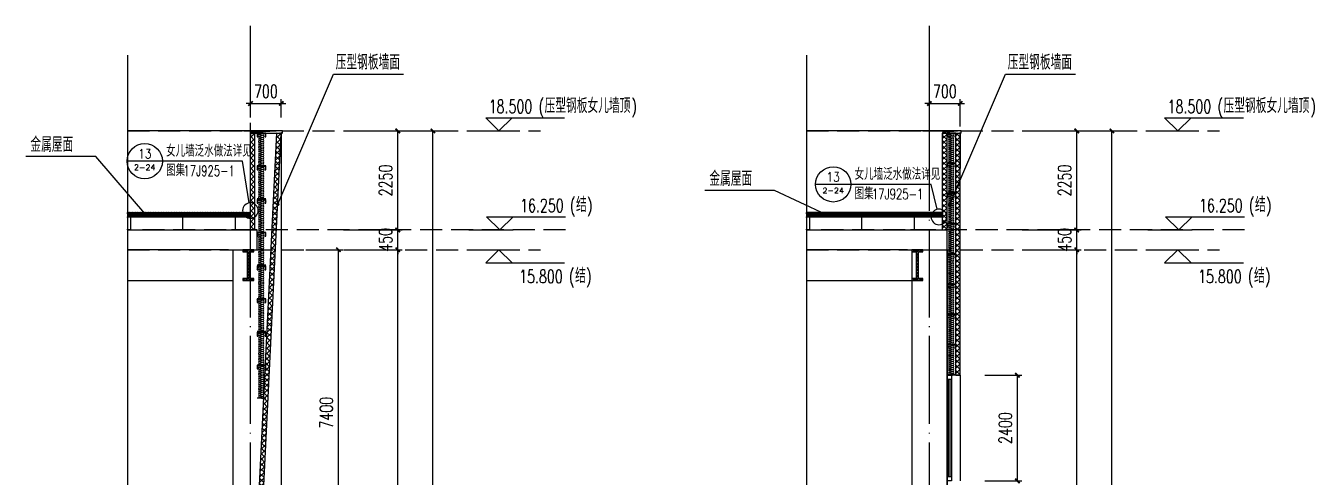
# Model space of a CAD drawing. Extents: x -1899985 to -450366, y 556196 to 2151267.
# Drawn here: x -479590 to -450366, y 578890 to 589146 of the extents above; entities that cross this region are included whole.
import ezdxf
from ezdxf.enums import TextEntityAlignment as Align

# ---------------------------------------------------------------- set-up
doc = ezdxf.new("R2010")
doc.units = 0
doc.header["$LTSCALE"] = 1000
doc.header["$MEASUREMENT"] = 0
doc.linetypes.add('__DASH', pattern=[0.35, 0.25, -0.1])
doc.linetypes.add('DOTE', pattern=[2.42, 2, -0.2, 0.02, -0.2])
doc.layers.get('Defpoints').update_dxf_attribs({"color": 210})
for name, color, linetype in [('A-AXIS-D', 1, 'Continuous'), ('A-AXIS-DOTE', 14, 'DOTE'), ('A-AXIS-DP', 126, 'Continuous'), ('A-AXIS-SYMB', 3, 'Continuous'), ('A-HATCH-2', 251, 'Continuous'), ('A-LIN-V', 9, 'Continuous'), ('A-WINDOW', 140, 'Continuous'), ('AS-COLN', 6, 'Continuous'), ('AS-WALL', 40, 'Continuous'), ('COLUMN', 9, 'Continuous'), ('DIM_ELEV', 3, 'Continuous'), ('DIM_SYMB', 3, 'Continuous'), ('PUB_HATCH', 8, 'Continuous'), ('PUB_TEXT', 7, 'Continuous'), ('建-墙-填充', 8, 'Continuous'), ('建-柱-钢', 9, 'Continuous')]:
    doc.layers.add(name, color=color, linetype=linetype)
doc.styles.add('_TCH_DIM', font='SIMPLEX', dxfattribs={"bigfont": 'GBCBIG'})
doc.styles.add('_TCH_DIM_T3', font='SIMPLEX', dxfattribs={"width": 0.705882, "bigfont": 'GBCBIG'})
doc.dimstyles.new('_TCH_ARCH&&100', dxfattribs={"dimtxt": 297.5, "dimasz": 100, "dimexe": 100, "dimexo": 100, "dimgap": 126.25, "dimtad": 1, "dimdec": 0, "dimzin": 0, "dimdsep": 46, "dimtxsty": '_TCH_DIM_T3', "dimblk": 'ARCHTICK', "dimcen": 0.09, "dimclrt": 7, "dimazin": 2, "dimtfac": 1, "dimtdec": 0, "dimtix": 1, "dimtmove": 2, "dimatfit": 3, "dimfxl": 0, "dimtolj": 1, "dimtzin": 0, "dimarcsym": 0})
pattern_1 = [(45, (0, 0), (-35.355339, 35.355339), []), (45, (23.57, 0), (-35.355339, 35.355339), [])]
pattern_2 = [(45, (60, 0), (-60.000061, 60.000061), []), (135, (60, 0), (-60.000061, -60.000061), [])]

# ---------------------------------------------------------------- blocks, each defined once
blk = doc.blocks.new('CURVEPATTERNLIB$SYSLIB$岩棉板')
at = {"color": 0}
for p, q in [((0, -17), (12, -67)), ((12, -67), (24, -17))]:
    blk.add_line(p, q, dxfattribs=at)
for centre, start, end in [((12, -17), 0, 180), ((0, -67), 270, 0), ((24, -67), 180, 270)]:
    blk.add_arc(centre, 12, start, end, dxfattribs=at)
blk = doc.blocks.new('w423432')
at = {"layer": 'A-LIN-V'}
blk.add_line((-1406424, 579963), (-1403484, 579963), dxfattribs=at)
for points in [[(-1406424, 580243), (-1406424, 580263), (-1406354, 580263), (-1406354, 579963), (-1406424, 579963), (-1406424, 579983)], [(-1405247, 580243), (-1405247, 580263), (-1405177, 580263), (-1405177, 579963), (-1405247, 579963), (-1405247, 579983)], [(-1404047, 580243), (-1404047, 580263), (-1403977, 580263), (-1403977, 579963), (-1404047, 579963), (-1404047, 579983)]]:
    blk.add_lwpolyline(points, dxfattribs=at)
at = {"layer": 'AS-COLN'}
for p, q in [((-1406424, 580363), (-1403634, 580363)), ((-1406424, 580263), (-1403634, 580263))]:
    blk.add_line(p, q, dxfattribs=at)
at = {"layer": 'A-HATCH-2', "xscale": -1.365615733326002, "yscale": 1.351351351351351, "zscale": 1.351351351351351, "rotation": 1.675992753059801e-11}
for p in [(-1406392, 580370), (-1406359, 580370), (-1406326, 580370), (-1406293, 580370), (-1406260, 580370), (-1406228, 580370), (-1406195, 580370), (-1406162, 580370), (-1406129, 580370), (-1406097, 580370), (-1406064, 580370), (-1406031, 580370), (-1405998, 580370), (-1405965, 580370), (-1405933, 580370), (-1405900, 580370), (-1405867, 580370), (-1405834, 580370), (-1405802, 580370), (-1405769, 580370), (-1405736, 580370), (-1405703, 580370), (-1405670, 580370), (-1405638, 580370), (-1405605, 580370), (-1405572, 580370), (-1405539, 580370), (-1405507, 580370), (-1405474, 580370), (-1405441, 580370), (-1405408, 580370), (-1405375, 580370), (-1405343, 580370), (-1405310, 580370), (-1405277, 580370), (-1405244, 580370), (-1405212, 580370), (-1405179, 580370), (-1405146, 580370), (-1405113, 580370), (-1405081, 580370), (-1405048, 580370), (-1405015, 580370), (-1404982, 580370), (-1404949, 580370), (-1404917, 580370), (-1404884, 580370), (-1404851, 580370), (-1404818, 580370), (-1404786, 580370), (-1404753, 580370), (-1404720, 580370), (-1404687, 580370), (-1404654, 580370), (-1404622, 580370), (-1404589, 580370), (-1404556, 580370), (-1404523, 580370), (-1404491, 580370), (-1404458, 580370), (-1404425, 580370), (-1404392, 580370), (-1404359, 580370), (-1404327, 580370), (-1404294, 580370), (-1404261, 580370), (-1404228, 580370), (-1404196, 580370), (-1404163, 580370), (-1404130, 580370), (-1404097, 580370), (-1404064, 580370), (-1404032, 580370), (-1403999, 580370), (-1403966, 580370), (-1403933, 580370), (-1403901, 580370), (-1403868, 580370), (-1403835, 580370), (-1403802, 580370), (-1403770, 580370), (-1403737, 580370), (-1403704, 580370), (-1403671, 580370), (-1403638, 580370)]:
    blk.add_blockref('CURVEPATTERNLIB$SYSLIB$岩棉板', p, dxfattribs=at)
blk = doc.blocks.new('_ArchTick')
at = {"color": 0, "linetype": 'ByBlock', "const_width": 0.4}
blk.add_lwpolyline([(-0.5, -0.5), (0.5, 0.5)], dxfattribs=at)
blk = doc.blocks.new('*D171')
at = {"layer": 'A-AXIS-DP', "color": 0, "lineweight": -2}
for p, q in [((-459095, 586857), (-459095, 587480)), ((-458395, 586857), (-458395, 587480)), ((-459095, 587380), (-459195, 587380)), ((-459095, 587380), (-458395, 587380)), ((-458395, 587380), (-458295, 587380))]:
    blk.add_line(p, q, dxfattribs=at)
at = {"layer": 'Defpoints', "color": 0}
for p in [(-458395, 587380), (-459095, 586757), (-458395, 586757)]:
    blk.add_point(p, dxfattribs=at)
at = {"layer": 'A-AXIS-DP', "color": 0, "lineweight": -2, "xscale": 100, "yscale": 100, "zscale": 100}
blk.add_blockref('_ArchTick', (-459095, 587380), dxfattribs=at)
at = {"layer": 'A-AXIS-DP', "color": 0, "lineweight": -2, "xscale": 100, "yscale": 100, "zscale": 100, "rotation": 180}
blk.add_blockref('_ArchTick', (-458395, 587380), dxfattribs=at)
at = {"layer": 'A-AXIS-DP', "color": 7, "insert": (-458745, 587655), "char_height": 297.5, "attachment_point": 5, "style": '_TCH_DIM_T3'}
blk.add_mtext('\\A1;700', dxfattribs=at)
blk = doc.blocks.new('*D172')
at = {"layer": 'A-AXIS-DP', "color": 0, "lineweight": -2}
for p, q in [((-457836, 581207), (-456999, 581207)), ((-457099, 578807), (-457099, 581207)), ((-457836, 578807), (-456999, 578807))]:
    blk.add_line(p, q, dxfattribs=at)
at = {"layer": 'Defpoints', "color": 0}
for p in [(-457936, 581207), (-457099, 581207), (-457936, 578807)]:
    blk.add_point(p, dxfattribs=at)
at = {"layer": 'A-AXIS-DP', "color": 0, "lineweight": -2, "xscale": 100, "yscale": 100, "zscale": 100}
for p, rotation in [((-457099, 581207), 90), ((-457099, 578807), 270)]:
    blk.add_blockref('_ArchTick', p, dxfattribs=dict(at, rotation=rotation))
at = {"layer": 'A-AXIS-DP', "color": 7, "insert": (-457374, 580007), "char_height": 297.5, "attachment_point": 5, "rotation": 90, "style": '_TCH_DIM_T3'}
blk.add_mtext('\\A1;2400', dxfattribs=at)
blk = doc.blocks.new('*D176')
at = {"layer": 'A-AXIS-D', "color": 0, "lineweight": -2}
for p, q in [((-456988, 584057), (-455654, 584057)), ((-455754, 568257), (-455754, 584057)), ((-456988, 568257), (-455654, 568257))]:
    blk.add_line(p, q, dxfattribs=at)
at = {"layer": 'Defpoints', "color": 0}
for p in [(-457088, 584057), (-455754, 584057), (-457088, 568257)]:
    blk.add_point(p, dxfattribs=at)
at = {"layer": 'A-AXIS-D', "color": 0, "lineweight": -2, "xscale": 100, "yscale": 100, "zscale": 100}
for p, rotation in [((-455754, 584057), 90), ((-455754, 568257), 270)]:
    blk.add_blockref('_ArchTick', p, dxfattribs=dict(at, rotation=rotation))
at = {"layer": 'A-AXIS-D', "color": 7, "insert": (-456029, 576157), "char_height": 297.5, "attachment_point": 5, "rotation": 90, "style": '_TCH_DIM_T3'}
blk.add_mtext('\\A1;15800', dxfattribs=at)
blk = doc.blocks.new('*D177')
at = {"layer": 'A-AXIS-D', "color": 0, "lineweight": -2}
for p, q in [((-456988, 584507), (-455654, 584507)), ((-455754, 584507), (-455754, 584607)), ((-455754, 584057), (-455754, 584507)), ((-456988, 584057), (-455654, 584057)), ((-455754, 584057), (-455754, 583957))]:
    blk.add_line(p, q, dxfattribs=at)
at = {"layer": 'Defpoints', "color": 0}
for p in [(-457088, 584507), (-455754, 584507), (-457088, 584057)]:
    blk.add_point(p, dxfattribs=at)
at = {"layer": 'A-AXIS-D', "color": 0, "lineweight": -2, "xscale": 100, "yscale": 100, "zscale": 100}
for p, rotation in [((-455754, 584507), 270), ((-455754, 584057), 90)]:
    blk.add_blockref('_ArchTick', p, dxfattribs=dict(at, rotation=rotation))
at = {"layer": 'A-AXIS-D', "color": 7, "insert": (-456029, 584282), "char_height": 297.5, "attachment_point": 5, "rotation": 90, "style": '_TCH_DIM_T3'}
blk.add_mtext('\\A1;450', dxfattribs=at)
blk = doc.blocks.new('*D178')
at = {"layer": 'A-AXIS-D', "color": 0, "lineweight": -2}
for p, q in [((-456988, 586757), (-455654, 586757)), ((-455754, 584507), (-455754, 586757)), ((-456988, 584507), (-455654, 584507))]:
    blk.add_line(p, q, dxfattribs=at)
at = {"layer": 'Defpoints', "color": 0}
for p in [(-457088, 586757), (-455754, 586757), (-457088, 584507)]:
    blk.add_point(p, dxfattribs=at)
at = {"layer": 'A-AXIS-D', "color": 0, "lineweight": -2, "xscale": 100, "yscale": 100, "zscale": 100}
for p, rotation in [((-455754, 586757), 90), ((-455754, 584507), 270)]:
    blk.add_blockref('_ArchTick', p, dxfattribs=dict(at, rotation=rotation))
at = {"layer": 'A-AXIS-D', "color": 7, "insert": (-456029, 585632), "char_height": 297.5, "attachment_point": 5, "rotation": 90, "style": '_TCH_DIM_T3'}
blk.add_mtext('\\A1;2250', dxfattribs=at)
blk = doc.blocks.new('*D179')
at = {"layer": 'A-AXIS-D', "color": 0, "lineweight": -2}
for p, q in [((-456188, 586757), (-454854, 586757)), ((-454954, 567957), (-454954, 586757)), ((-456188, 567957), (-454854, 567957))]:
    blk.add_line(p, q, dxfattribs=at)
at = {"layer": 'Defpoints', "color": 0}
for p in [(-456288, 586757), (-454954, 586757), (-456288, 567957)]:
    blk.add_point(p, dxfattribs=at)
at = {"layer": 'A-AXIS-D', "color": 0, "lineweight": -2, "xscale": 100, "yscale": 100, "zscale": 100}
for p, rotation in [((-454954, 586757), 90), ((-454954, 567957), 270)]:
    blk.add_blockref('_ArchTick', p, dxfattribs=dict(at, rotation=rotation))
at = {"layer": 'A-AXIS-D', "color": 7, "insert": (-455229, 577357), "char_height": 297.5, "attachment_point": 5, "rotation": 90, "style": '_TCH_DIM_T3'}
blk.add_mtext('\\A1;18800', dxfattribs=at)
blk = doc.blocks.new('*D195')
at = {"layer": 'A-AXIS-DP', "color": 0, "lineweight": -2}
for p, q in [((-474494, 587060), (-474494, 587480)), ((-473795, 587060), (-473795, 587480)), ((-474494, 587380), (-474594, 587380)), ((-474494, 587380), (-473795, 587380)), ((-473795, 587380), (-473695, 587380))]:
    blk.add_line(p, q, dxfattribs=at)
at = {"layer": 'Defpoints', "color": 0}
for p in [(-473795, 587380), (-474494, 586960), (-473795, 586960)]:
    blk.add_point(p, dxfattribs=at)
at = {"layer": 'A-AXIS-DP', "color": 0, "lineweight": -2, "xscale": 100, "yscale": 100, "zscale": 100}
blk.add_blockref('_ArchTick', (-474494, 587380), dxfattribs=at)
at = {"layer": 'A-AXIS-DP', "color": 0, "lineweight": -2, "xscale": 100, "yscale": 100, "zscale": 100, "rotation": 180}
blk.add_blockref('_ArchTick', (-473795, 587380), dxfattribs=at)
at = {"layer": 'A-AXIS-DP', "color": 7, "insert": (-474144, 587655), "char_height": 297.5, "attachment_point": 5, "style": '_TCH_DIM_T3'}
blk.add_mtext('\\A1;700', dxfattribs=at)
blk = doc.blocks.new('*D197')
at = {"layer": 'A-AXIS-DP', "color": 0, "lineweight": -2}
for p, q in [((-473235, 584057), (-472398, 584057)), ((-472498, 576657), (-472498, 584057)), ((-473235, 576657), (-472398, 576657))]:
    blk.add_line(p, q, dxfattribs=at)
at = {"layer": 'Defpoints', "color": 0}
for p in [(-473335, 584057), (-472498, 584057), (-473335, 576657)]:
    blk.add_point(p, dxfattribs=at)
at = {"layer": 'A-AXIS-DP', "color": 0, "lineweight": -2, "xscale": 100, "yscale": 100, "zscale": 100}
for p, rotation in [((-472498, 584057), 90), ((-472498, 576657), 270)]:
    blk.add_blockref('_ArchTick', p, dxfattribs=dict(at, rotation=rotation))
at = {"layer": 'A-AXIS-DP', "color": 7, "insert": (-472773, 580357), "char_height": 297.5, "attachment_point": 5, "rotation": 90, "style": '_TCH_DIM_T3'}
blk.add_mtext('\\A1;7400', dxfattribs=at)
blk = doc.blocks.new('*D202')
at = {"layer": 'A-AXIS-D', "color": 0, "lineweight": -2}
for p, q in [((-472387, 584057), (-471054, 584057)), ((-471154, 568257), (-471154, 584057)), ((-472387, 568257), (-471054, 568257))]:
    blk.add_line(p, q, dxfattribs=at)
at = {"layer": 'Defpoints', "color": 0}
for p in [(-472487, 584057), (-471154, 584057), (-472487, 568257)]:
    blk.add_point(p, dxfattribs=at)
at = {"layer": 'A-AXIS-D', "color": 0, "lineweight": -2, "xscale": 100, "yscale": 100, "zscale": 100}
for p, rotation in [((-471154, 584057), 90), ((-471154, 568257), 270)]:
    blk.add_blockref('_ArchTick', p, dxfattribs=dict(at, rotation=rotation))
at = {"layer": 'A-AXIS-D', "color": 7, "insert": (-471429, 576157), "char_height": 297.5, "attachment_point": 5, "rotation": 90, "style": '_TCH_DIM_T3'}
blk.add_mtext('\\A1;15800', dxfattribs=at)
blk = doc.blocks.new('*D203')
at = {"layer": 'A-AXIS-D', "color": 0, "lineweight": -2}
for p, q in [((-472387, 584507), (-471054, 584507)), ((-471154, 584507), (-471154, 584607)), ((-471154, 584057), (-471154, 584507)), ((-472387, 584057), (-471054, 584057)), ((-471154, 584057), (-471154, 583957))]:
    blk.add_line(p, q, dxfattribs=at)
at = {"layer": 'Defpoints', "color": 0}
for p in [(-472487, 584507), (-471154, 584507), (-472487, 584057)]:
    blk.add_point(p, dxfattribs=at)
at = {"layer": 'A-AXIS-D', "color": 0, "lineweight": -2, "xscale": 100, "yscale": 100, "zscale": 100}
for p, rotation in [((-471154, 584507), 270), ((-471154, 584057), 90)]:
    blk.add_blockref('_ArchTick', p, dxfattribs=dict(at, rotation=rotation))
at = {"layer": 'A-AXIS-D', "color": 7, "insert": (-471429, 584282), "char_height": 297.5, "attachment_point": 5, "rotation": 90, "style": '_TCH_DIM_T3'}
blk.add_mtext('\\A1;450', dxfattribs=at)
blk = doc.blocks.new('*D204')
at = {"layer": 'A-AXIS-D', "color": 0, "lineweight": -2}
for p, q in [((-472387, 586757), (-471054, 586757)), ((-471154, 584507), (-471154, 586757)), ((-472387, 584507), (-471054, 584507))]:
    blk.add_line(p, q, dxfattribs=at)
at = {"layer": 'Defpoints', "color": 0}
for p in [(-472487, 586757), (-471154, 586757), (-472487, 584507)]:
    blk.add_point(p, dxfattribs=at)
at = {"layer": 'A-AXIS-D', "color": 0, "lineweight": -2, "xscale": 100, "yscale": 100, "zscale": 100}
for p, rotation in [((-471154, 586757), 90), ((-471154, 584507), 270)]:
    blk.add_blockref('_ArchTick', p, dxfattribs=dict(at, rotation=rotation))
at = {"layer": 'A-AXIS-D', "color": 7, "insert": (-471429, 585632), "char_height": 297.5, "attachment_point": 5, "rotation": 90, "style": '_TCH_DIM_T3'}
blk.add_mtext('\\A1;2250', dxfattribs=at)
blk = doc.blocks.new('*D205')
at = {"layer": 'A-AXIS-D', "color": 0, "lineweight": -2}
for p, q in [((-471587, 586757), (-470254, 586757)), ((-470354, 567957), (-470354, 586757)), ((-471587, 567957), (-470254, 567957))]:
    blk.add_line(p, q, dxfattribs=at)
at = {"layer": 'Defpoints', "color": 0}
for p in [(-471687, 586757), (-470354, 586757), (-471687, 567957)]:
    blk.add_point(p, dxfattribs=at)
at = {"layer": 'A-AXIS-D', "color": 0, "lineweight": -2, "xscale": 100, "yscale": 100, "zscale": 100}
for p, rotation in [((-470354, 586757), 90), ((-470354, 567957), 270)]:
    blk.add_blockref('_ArchTick', p, dxfattribs=dict(at, rotation=rotation))
at = {"layer": 'A-AXIS-D', "color": 7, "insert": (-470629, 577357), "char_height": 297.5, "attachment_point": 5, "rotation": 90, "style": '_TCH_DIM_T3'}
blk.add_mtext('\\A1;18800', dxfattribs=at)
blk = doc.blocks.new('CURVEPATTERNLIB$SYSLIB$防水材料1')
at = {"layer": 'PUB_HATCH'}
h = blk.add_hatch(dxfattribs=at)
h.set_pattern_fill('ANSI31', color=256, scale=10, angle=90, style=0)
h.set_pattern_definition([(45, (-196995.837, -685381.036), (11.22532015, -11.22532015), [])])
h.paths.add_polyline_path([(35, 0), (0, 0), (0, -100), (35, -100), (35, -90), (30, -90), (30, -95), (5, -95), (5, -5), (30, -5), (30, -10), (35, -10)])
h = blk.add_hatch(dxfattribs=at)
h.set_pattern_fill('ANSI31', color=256, scale=10, angle=90, style=0)
h.set_pattern_definition([(45, (-196695.837, -685381.036), (11.22532015, -11.22532015), [])])
h.paths.add_polyline_path([(335, 0), (300, 0), (300, -100), (335, -100), (335, -90), (330, -90), (330, -95), (305, -95), (305, -5), (330, -5), (330, -10), (335, -10)])
at = {"layer": 'A-LIN-V', "extrusion": (-3.26108e-18, 2.41725e-31, -1)}
blk.add_line((600, 0), (600, -100), dxfattribs=at)
at = {"layer": 'A-LIN-V'}
for p, q in [((30, -10), (35, -10)), ((30, -90), (35, -90)), ((330, -10), (335, -10)), ((330, -90), (335, -90))]:
    blk.add_line(p, q, dxfattribs=at)
at = {"layer": 'A-LIN-V', "extrusion": (-3.26108e-18, 2.41725e-31, -1)}
for points in [[(-35, -10), (-35, 0), (0, 0), (0, -100), (-35, -100), (-35, -90)], [(-335, -10), (-335, 0), (-300, 0), (-300, -100), (-335, -100), (-335, -90)], [(-30, -10), (-30, -5), (-5, -5), (-5, -95), (-30, -95), (-30, -90)], [(-330, -10), (-330, -5), (-305, -5), (-305, -95), (-330, -95), (-330, -90)]]:
    blk.add_lwpolyline(points, dxfattribs=at)
at = {"layer": 'A-LIN-V', "xscale": 0.8142221102150538, "yscale": 0.8108108108108109, "zscale": 0.8142221102150538}
for p in [(0, -20), (20, -20), (39, -20), (59, -20), (78, -20), (98, -20), (117, -20), (137, -20), (156, -20), (176, -20), (195, -20), (215, -20), (234, -20), (254, -20), (274, -20), (293, -20), (313, -20), (332, -20), (352, -20), (371, -20), (391, -20), (410, -20), (430, -20), (449, -20), (469, -20), (489, -20), (508, -20), (528, -20), (547, -20), (567, -20), (586, -20)]:
    blk.add_blockref('CURVEPATTERNLIB$SYSLIB$岩棉板', p, dxfattribs=at)

msp = doc.modelspace()

# ---------------------------------------------------------------- hatches: boundary and pattern name
at = {"layer": 'PUB_HATCH'}
h = msp.add_hatch(dxfattribs=at)
h.set_pattern_fill('多孔材料', color=256, scale=30, style=0)
h.set_pattern_definition(pattern_2)
h.paths.add_polyline_path([(-474394.4, 584507.5), (-474394.4, 586707.5), (-474494.4, 586707.5), (-474494.4, 584507.5)])
h = msp.add_hatch(dxfattribs=at)
h.set_pattern_fill('多孔材料', color=256, scale=30, style=0)
h.set_pattern_definition(pattern_2)
h.paths.add_polyline_path([(-474391.7, 576657.5), (-474294, 576607.5), (-473798.2, 586709), (-473898.1, 586713.9)])
h = msp.add_hatch(dxfattribs=at)
h.set_pattern_fill('多孔材料', color=256, scale=30, style=0)
h.set_pattern_definition(pattern_2)
h.paths.add_polyline_path([(-458695.2, 584507.5), (-458695.2, 586707.5), (-458795.2, 586707.5), (-458795.2, 584507.5)])
h = msp.add_hatch(dxfattribs=at)
h.set_pattern_fill('多孔材料', color=256, scale=30, style=0)
h.set_pattern_definition(pattern_2)
h.paths.add_polyline_path([(-458395.2, 581207.5), (-458395.2, 586707.5), (-458495.2, 586707.5), (-458495.2, 581207.5)])
at = {"layer": '建-墙-填充'}
h = msp.add_hatch(dxfattribs=at)
h.set_pattern_fill('金属', color=256, scale=20, style=0)
h.set_pattern_definition(pattern_1)
h.paths.add_polyline_path([(-474419.4, 584057.5), (-474669.4, 584057.5), (-474669.4, 584007.5), (-474569.4, 584007.5), (-474569.4, 583407.5), (-474669.4, 583407.5), (-474669.4, 583357.5), (-474419.4, 583357.5), (-474419.4, 583407.5), (-474519.4, 583407.5), (-474519.4, 584007.5), (-474419.4, 584007.5)])
h = msp.add_hatch(dxfattribs=at)
h.set_pattern_fill('金属', color=256, scale=20, style=0)
h.set_pattern_definition(pattern_1)
h.paths.add_polyline_path([(-459245, 584057.5), (-459495, 584057.5), (-459495, 584007.5), (-459395, 584007.5), (-459395, 583407.5), (-459495, 583407.5), (-459495, 583357.5), (-459245, 583357.5), (-459245, 583407.5), (-459345, 583407.5), (-459345, 584007.5), (-459245, 584007.5)])

# ---------------------------------------------------------------- linework, layer by layer
at = {"layer": 'A-AXIS-DOTE'}
for p, q in [((-474494.4, 565580.6), (-474494.4, 589146)), ((-459095, 565580.6), (-459095, 589146))]:
    msp.add_line(p, q, dxfattribs=at)
at = {"layer": 'A-AXIS-DOTE', "linetype": '__DASH', "ltscale": 2}
for p, q in [((-477284.8, 586757.5), (-467917.1, 586757.5)), ((-461885.4, 586757.5), (-452517.7, 586757.5)), ((-467345.4, 584507.5), (-477037.5, 584507.5)), ((-451945.9, 584507.5), (-461638, 584507.5)), ((-477284.8, 584057.5), (-467917.1, 584057.5)), ((-461885.4, 584057.5), (-452517.7, 584057.5))]:
    msp.add_line(p, q, dxfattribs=at)
at = {"layer": 'A-AXIS-SYMB'}
for p, q in [((-476492.1, 586069.2), (-477292.1, 586069.2)), ((-474673.8, 586069.2), (-476492.1, 586069.2)), ((-474522.4, 585123.2), (-474673.8, 586069.2)), ((-460876.2, 585541.8), (-461676.2, 585541.8)), ((-459057.9, 585541.8), (-460876.2, 585541.8)), ((-458920.4, 584976.2), (-459057.9, 585541.8))]:
    msp.add_line(p, q, dxfattribs=at)
for points in [[(-474317.4, 584948.4, 1), (-474671.4, 584948.4, 1)], [(-458701.5, 584804.1, 1), (-459055.6, 584804.1, 1)]]:
    msp.add_lwpolyline(points, format="xyb", close=True, dxfattribs=at)
for centre in [(-476892.1, 586069.2), (-461276.2, 585541.8)]:
    msp.add_circle(centre, 400, dxfattribs=at)
at = {"layer": 'A-LIN-V'}
for p, q in [((-473770.5, 586757.5), (-477284.8, 586757.5)), ((-473794.6, 586718.8), (-473794.6, 585799.5)), ((-473794.6, 586718.8), (-473794.6, 568214.9)), ((-458371.1, 586757.5), (-461885.4, 586757.5)), ((-458695.2, 570657.5), (-458695.2, 586707.5)), ((-458395.2, 586718.8), (-458395.2, 585899.5)), ((-474344.4, 584057.5), (-474344.4, 584507.5)), ((-461885.4, 584507.5), (-458695.2, 584507.5)), ((-474994.4, 584057.5), (-477284.8, 584057.5)), ((-474994.4, 584057.5), (-474344.4, 584057.5)), ((-474894.4, 584057.5), (-474894.4, 568257.5)), ((-459595, 584057.5), (-461885.4, 584057.5)), ((-459595, 584057.5), (-458695.2, 584057.5)), ((-459495, 584057.5), (-459495, 568257.5)), ((-458695, 584057.5), (-458695, 568257.5)), ((-477284.8, 583357.5), (-474894.4, 583357.5)), ((-461885.4, 583357.5), (-459495, 583357.5))]:
    msp.add_line(p, q, dxfattribs=at)
for points in [[(-474644.4, 586757.5), (-474001, 586757.5)], [(-474494.4, 586707.5), (-473794.6, 586707.5)], [(-459245, 586757.5), (-458601.5, 586757.5)], [(-458795.2, 586707.5), (-458395.2, 586707.5)], [(-461885.4, 584787.5), (-461885.4, 584807.5), (-461815.4, 584807.5), (-461815.4, 584507.5), (-461885.4, 584507.5), (-461885.4, 584527.5)], [(-460708.2, 584787.5), (-460708.2, 584807.5), (-460638.2, 584807.5), (-460638.2, 584507.5), (-460708.2, 584507.5), (-460708.2, 584527.5)], [(-459508.2, 584787.5), (-459508.2, 584807.5), (-459438.2, 584807.5), (-459438.2, 584507.5), (-459508.2, 584507.5), (-459508.2, 584527.5)]]:
    msp.add_lwpolyline(points, dxfattribs=at)
at = {"layer": 'A-WINDOW'}
for points in [[(-458595.2, 581207.5), (-458595.2, 581207.5), (-458595.2, 581107.5), (-458695.2, 581107.5), (-458695.2, 581207.5), (-458595.2, 581207.5)], [(-458630.2, 581107.5), (-458630.2, 578907.5)], [(-458595.2, 581107.5), (-458595.2, 578907.5)], [(-458595.2, 578907.5), (-458595.2, 578907.5), (-458595.2, 578807.5), (-458695.2, 578807.5), (-458695.2, 578907.5), (-458595.2, 578907.5)]]:
    msp.add_lwpolyline(points, dxfattribs=at)
at = {"layer": 'A-WINDOW', "elevation": 0}
for points in [[(-458695.2, 578907.5), (-458695.2, 581107.5)], [(-458660.2, 578907.5), (-458660.2, 581107.5)]]:
    msp.add_lwpolyline(points, dxfattribs=at)
at = {"layer": 'AS-COLN'}
for p, q in [((-461885.4, 584907.5), (-458795.2, 584907.5)), ((-461885.4, 584807.5), (-458795.2, 584807.5))]:
    msp.add_line(p, q, dxfattribs=at)
at = {"layer": 'AS-WALL'}
for p, q in [((-474494.4, 584507.5), (-474494.4, 586707.5)), ((-474494.4, 586707.5), (-474394.4, 586707.5)), ((-474394.4, 584507.5), (-474394.4, 586707.5)), ((-474391.7, 576657.5), (-473898.1, 586713.9)), ((-474294, 576607.5), (-473798.2, 586709)), ((-473898.1, 586713.9), (-473798.2, 586709)), ((-458795.2, 584507.5), (-458795.2, 586707.5)), ((-458795.2, 586707.5), (-458695.2, 586707.5)), ((-458695.2, 584507.5), (-458695.2, 586707.5)), ((-458495.2, 581207.5), (-458495.2, 586707.5)), ((-458495.2, 586707.5), (-458395.2, 586707.5)), ((-458395.2, 581207.5), (-458395.2, 586707.5)), ((-474494.4, 584507.5), (-474394.4, 584507.5)), ((-458795.2, 584507.5), (-458695.2, 584507.5)), ((-458395.2, 581207.5), (-458695.2, 581207.5)), ((-458495.2, 581207.5), (-458395.2, 581207.5))]:
    msp.add_line(p, q, dxfattribs=at)
for points in [[(-473794.6, 586686.2), (-473794.6, 586718.8), (-473770.5, 586707.5), (-473770.5, 586757.5), (-474494.4, 586724.3), (-474494.4, 586640)], [(-458395.2, 586686.2), (-458395.2, 586718.8), (-458371.1, 586707.5), (-458371.1, 586757.5), (-458795.2, 586724.3), (-458795.2, 586640)]]:
    msp.add_lwpolyline(points, dxfattribs=at)
at = {"layer": 'COLUMN'}
msp.add_line((-458395.2, 581207.5), (-458395.2, 578807.5), dxfattribs=at)
at = {"layer": 'DIM_ELEV'}
for p, q in [((-468859, 586757.5), (-469159, 587057.5)), ((-469159, 587057.5), (-467371, 587057.5)), ((-468859, 586757.5), (-468559, 587057.5)), ((-453459.5, 586757.5), (-453759.5, 587057.5)), ((-453759.5, 587057.5), (-451971.5, 587057.5)), ((-453459.5, 586757.5), (-453159.5, 587057.5)), ((-469559, 586757.5), (-468559, 586757.5)), ((-454159.5, 586757.5), (-453159.5, 586757.5)), ((-468837.6, 584507.5), (-469137.6, 584807.5)), ((-469137.6, 584807.5), (-467349.6, 584807.5)), ((-468837.6, 584507.5), (-468537.6, 584807.5)), ((-453438.2, 584507.5), (-453738.2, 584807.5)), ((-453738.2, 584807.5), (-451950.2, 584807.5)), ((-453438.2, 584507.5), (-453138.2, 584807.5)), ((-469537.6, 584507.5), (-468537.6, 584507.5)), ((-454138.2, 584507.5), (-453138.2, 584507.5)), ((-469559, 584057.5), (-468559, 584057.5)), ((-468859, 584057.5), (-469159, 583757.5)), ((-468859, 584057.5), (-468559, 583757.5)), ((-454159.5, 584057.5), (-453159.5, 584057.5)), ((-453459.5, 584057.5), (-453759.5, 583757.5)), ((-453459.5, 584057.5), (-453159.5, 583757.5)), ((-469159, 583757.5), (-467371, 583757.5)), ((-453759.5, 583757.5), (-451971.5, 583757.5))]:
    msp.add_line(p, q, dxfattribs=at)
at = {"layer": 'DIM_SYMB'}
for p, q in [((-473874.4, 585090.7), (-472611.2, 588044.9)), ((-472611.2, 588044.9), (-471025, 588044.9)), ((-458632.1, 585090.7), (-457368.9, 588044.9)), ((-457368.9, 588044.9), (-455782.7, 588044.9)), ((-478004, 586173.5), (-479590.1, 586173.5)), ((-476842.5, 584830.6), (-478004, 586173.5)), ((-462604.5, 585400.3), (-464190.7, 585400.3)), ((-461443.1, 584857.5), (-462604.5, 585400.3))]:
    msp.add_line(p, q, dxfattribs=at)
for points in [[(-477284.8, 588475.8), (-477284.8, 577282.3), (-477074.8, 577205.9), (-477494.8, 577131.8), (-477284.8, 577057.3), (-477284.8, 565863.8)], [(-461885.4, 588475.8), (-461885.4, 577282.3), (-461675.4, 577205.9), (-462095.4, 577131.8), (-461885.4, 577057.3), (-461885.4, 565863.8)]]:
    msp.add_lwpolyline(points, dxfattribs=at)
at = {"layer": 'DIM_SYMB', "const_width": 40}
for points in [[(-473882.3, 585072.3, 1), (-473866.5, 585109.1, 1)], [(-458640, 585072.3, 1), (-458624.3, 585109.1, 1)], [(-476829.4, 584815.5, 1), (-476855.6, 584845.8, 1)], [(-461424.9, 584849, 1), (-461461.2, 584865.9, 1)]]:
    msp.add_lwpolyline(points, format="xyb", close=True, dxfattribs=at)
at = {"layer": '建-柱-钢'}
for p, q in [((-474419.4, 584057.5), (-474669.4, 584057.5)), ((-474669.4, 584057.5), (-474669.4, 584007.5)), ((-474669.4, 584007.5), (-474569.4, 584007.5)), ((-474569.4, 584007.5), (-474569.4, 583407.5)), ((-474519.4, 583407.5), (-474519.4, 584007.5)), ((-474519.4, 584007.5), (-474419.4, 584007.5)), ((-474419.4, 584007.5), (-474419.4, 584057.5)), ((-459245, 584057.5), (-459495, 584057.5)), ((-459495, 584057.5), (-459495, 584007.5)), ((-459495, 584007.5), (-459395, 584007.5)), ((-459395, 584007.5), (-459395, 583407.5)), ((-459345, 583407.5), (-459345, 584007.5)), ((-459345, 584007.5), (-459245, 584007.5)), ((-459245, 584007.5), (-459245, 584057.5)), ((-474569.4, 583407.5), (-474669.4, 583407.5)), ((-474669.4, 583407.5), (-474669.4, 583357.5)), ((-474669.4, 583357.5), (-474419.4, 583357.5)), ((-474419.4, 583407.5), (-474519.4, 583407.5)), ((-474419.4, 583357.5), (-474419.4, 583407.5)), ((-459395, 583407.5), (-459495, 583407.5)), ((-459495, 583407.5), (-459495, 583357.5)), ((-459495, 583357.5), (-459245, 583357.5)), ((-459245, 583407.5), (-459345, 583407.5)), ((-459245, 583357.5), (-459245, 583407.5))]:
    msp.add_line(p, q, dxfattribs=at)

# ---------------------------------------------------------------- block references
at = {"layer": 'A-HATCH-2'}
for name, p, xscale, yscale, zscale, rotation in [('CURVEPATTERNLIB$SYSLIB$防水材料1', (-474144.4, 586707.5), 2.489436289923049, 1.999999999990687, 1.999999999990687, 269.9999999911153), ('CURVEPATTERNLIB$SYSLIB$防水材料1', (-458495.2, 586707.5), 2.269796234231585, 1.999999999990687, 1.999999999990687, 269.9999999979626), ('CURVEPATTERNLIB$SYSLIB$防水材料1', (-474144.4, 585199.4), 2.489436289923049, 1.999999999990687, 1.999999999990687, 269.9999999911153), ('CURVEPATTERNLIB$SYSLIB$防水材料1', (-458495.2, 585332.5), 2.269796234231585, 1.999999999990687, 1.999999999990687, 269.9999999979626), ('CURVEPATTERNLIB$SYSLIB$岩棉板', (-461852.9, 584914.5), -1.355367460515934, 1.351351351351351, 1.351351351351351, 1.72675554995987e-11), ('CURVEPATTERNLIB$SYSLIB$岩棉板', (-461820.3, 584914.5), -1.355367460515934, 1.351351351351351, 1.351351351351351, 1.72675554995987e-11), ('CURVEPATTERNLIB$SYSLIB$岩棉板', (-461787.8, 584914.5), -1.355367460515934, 1.351351351351351, 1.351351351351351, 1.72675554995987e-11), ('CURVEPATTERNLIB$SYSLIB$岩棉板', (-461755.3, 584914.5), -1.355367460515934, 1.351351351351351, 1.351351351351351, 1.72675554995987e-11), ('CURVEPATTERNLIB$SYSLIB$岩棉板', (-461722.7, 584914.5), -1.355367460515934, 1.351351351351351, 1.351351351351351, 1.72675554995987e-11), ('CURVEPATTERNLIB$SYSLIB$岩棉板', (-461690.2, 584914.5), -1.355367460515934, 1.351351351351351, 1.351351351351351, 1.72675554995987e-11), ('CURVEPATTERNLIB$SYSLIB$岩棉板', (-461657.7, 584914.5), -1.355367460515934, 1.351351351351351, 1.351351351351351, 1.72675554995987e-11), ('CURVEPATTERNLIB$SYSLIB$岩棉板', (-461625.2, 584914.5), -1.355367460515934, 1.351351351351351, 1.351351351351351, 1.72675554995987e-11), ('CURVEPATTERNLIB$SYSLIB$岩棉板', (-461592.6, 584914.5), -1.355367460515934, 1.351351351351351, 1.351351351351351, 1.72675554995987e-11), ('CURVEPATTERNLIB$SYSLIB$岩棉板', (-461560.1, 584914.5), -1.355367460515934, 1.351351351351351, 1.351351351351351, 1.72675554995987e-11), ('CURVEPATTERNLIB$SYSLIB$岩棉板', (-461527.6, 584914.5), -1.355367460515934, 1.351351351351351, 1.351351351351351, 1.72675554995987e-11), ('CURVEPATTERNLIB$SYSLIB$岩棉板', (-461495, 584914.5), -1.355367460515934, 1.351351351351351, 1.351351351351351, 1.72675554995987e-11), ('CURVEPATTERNLIB$SYSLIB$岩棉板', (-461462.5, 584914.5), -1.355367460515934, 1.351351351351351, 1.351351351351351, 1.72675554995987e-11), ('CURVEPATTERNLIB$SYSLIB$岩棉板', (-461430, 584914.5), -1.355367460515934, 1.351351351351351, 1.351351351351351, 1.72675554995987e-11), ('CURVEPATTERNLIB$SYSLIB$岩棉板', (-461397.5, 584914.5), -1.355367460515934, 1.351351351351351, 1.351351351351351, 1.72675554995987e-11), ('CURVEPATTERNLIB$SYSLIB$岩棉板', (-461364.9, 584914.5), -1.355367460515934, 1.351351351351351, 1.351351351351351, 1.72675554995987e-11), ('CURVEPATTERNLIB$SYSLIB$岩棉板', (-461332.4, 584914.5), -1.355367460515934, 1.351351351351351, 1.351351351351351, 1.72675554995987e-11), ('CURVEPATTERNLIB$SYSLIB$岩棉板', (-461299.9, 584914.5), -1.355367460515934, 1.351351351351351, 1.351351351351351, 1.72675554995987e-11), ('CURVEPATTERNLIB$SYSLIB$岩棉板', (-461267.3, 584914.5), -1.355367460515934, 1.351351351351351, 1.351351351351351, 1.72675554995987e-11), ('CURVEPATTERNLIB$SYSLIB$岩棉板', (-461234.8, 584914.5), -1.355367460515934, 1.351351351351351, 1.351351351351351, 1.72675554995987e-11), ('CURVEPATTERNLIB$SYSLIB$岩棉板', (-461202.3, 584914.5), -1.355367460515934, 1.351351351351351, 1.351351351351351, 1.72675554995987e-11), ('CURVEPATTERNLIB$SYSLIB$岩棉板', (-461169.8, 584914.5), -1.355367460515934, 1.351351351351351, 1.351351351351351, 1.72675554995987e-11), ('CURVEPATTERNLIB$SYSLIB$岩棉板', (-461137.2, 584914.5), -1.355367460515934, 1.351351351351351, 1.351351351351351, 1.72675554995987e-11), ('CURVEPATTERNLIB$SYSLIB$岩棉板', (-461104.7, 584914.5), -1.355367460515934, 1.351351351351351, 1.351351351351351, 1.72675554995987e-11), ('CURVEPATTERNLIB$SYSLIB$岩棉板', (-461072.2, 584914.5), -1.355367460515934, 1.351351351351351, 1.351351351351351, 1.72675554995987e-11), ('CURVEPATTERNLIB$SYSLIB$岩棉板', (-461039.6, 584914.5), -1.355367460515934, 1.351351351351351, 1.351351351351351, 1.72675554995987e-11), ('CURVEPATTERNLIB$SYSLIB$岩棉板', (-461007.1, 584914.5), -1.355367460515934, 1.351351351351351, 1.351351351351351, 1.72675554995987e-11), ('CURVEPATTERNLIB$SYSLIB$岩棉板', (-460974.6, 584914.5), -1.355367460515934, 1.351351351351351, 1.351351351351351, 1.72675554995987e-11), ('CURVEPATTERNLIB$SYSLIB$岩棉板', (-460942.1, 584914.5), -1.355367460515934, 1.351351351351351, 1.351351351351351, 1.72675554995987e-11), ('CURVEPATTERNLIB$SYSLIB$岩棉板', (-460909.5, 584914.5), -1.355367460515934, 1.351351351351351, 1.351351351351351, 1.72675554995987e-11), ('CURVEPATTERNLIB$SYSLIB$岩棉板', (-460877, 584914.5), -1.355367460515934, 1.351351351351351, 1.351351351351351, 1.72675554995987e-11), ('CURVEPATTERNLIB$SYSLIB$岩棉板', (-460844.5, 584914.5), -1.355367460515934, 1.351351351351351, 1.351351351351351, 1.72675554995987e-11), ('CURVEPATTERNLIB$SYSLIB$岩棉板', (-460811.9, 584914.5), -1.355367460515934, 1.351351351351351, 1.351351351351351, 1.72675554995987e-11), ('CURVEPATTERNLIB$SYSLIB$岩棉板', (-460779.4, 584914.5), -1.355367460515934, 1.351351351351351, 1.351351351351351, 1.72675554995987e-11), ('CURVEPATTERNLIB$SYSLIB$岩棉板', (-460746.9, 584914.5), -1.355367460515934, 1.351351351351351, 1.351351351351351, 1.72675554995987e-11), ('CURVEPATTERNLIB$SYSLIB$岩棉板', (-460714.4, 584914.5), -1.355367460515934, 1.351351351351351, 1.351351351351351, 1.72675554995987e-11), ('CURVEPATTERNLIB$SYSLIB$岩棉板', (-460681.8, 584914.5), -1.355367460515934, 1.351351351351351, 1.351351351351351, 1.72675554995987e-11), ('CURVEPATTERNLIB$SYSLIB$岩棉板', (-460649.3, 584914.5), -1.355367460515934, 1.351351351351351, 1.351351351351351, 1.72675554995987e-11), ('CURVEPATTERNLIB$SYSLIB$岩棉板', (-460616.8, 584914.5), -1.355367460515934, 1.351351351351351, 1.351351351351351, 1.72675554995987e-11), ('CURVEPATTERNLIB$SYSLIB$岩棉板', (-460584.2, 584914.5), -1.355367460515934, 1.351351351351351, 1.351351351351351, 1.72675554995987e-11), ('CURVEPATTERNLIB$SYSLIB$岩棉板', (-460551.7, 584914.5), -1.355367460515934, 1.351351351351351, 1.351351351351351, 1.72675554995987e-11), ('CURVEPATTERNLIB$SYSLIB$岩棉板', (-460519.2, 584914.5), -1.355367460515934, 1.351351351351351, 1.351351351351351, 1.72675554995987e-11), ('CURVEPATTERNLIB$SYSLIB$岩棉板', (-460486.7, 584914.5), -1.355367460515934, 1.351351351351351, 1.351351351351351, 1.72675554995987e-11), ('CURVEPATTERNLIB$SYSLIB$岩棉板', (-460454.1, 584914.5), -1.355367460515934, 1.351351351351351, 1.351351351351351, 1.72675554995987e-11), ('CURVEPATTERNLIB$SYSLIB$岩棉板', (-460421.6, 584914.5), -1.355367460515934, 1.351351351351351, 1.351351351351351, 1.72675554995987e-11), ('CURVEPATTERNLIB$SYSLIB$岩棉板', (-460389.1, 584914.5), -1.355367460515934, 1.351351351351351, 1.351351351351351, 1.72675554995987e-11), ('CURVEPATTERNLIB$SYSLIB$岩棉板', (-460356.5, 584914.5), -1.355367460515934, 1.351351351351351, 1.351351351351351, 1.72675554995987e-11), ('CURVEPATTERNLIB$SYSLIB$岩棉板', (-460324, 584914.5), -1.355367460515934, 1.351351351351351, 1.351351351351351, 1.72675554995987e-11), ('CURVEPATTERNLIB$SYSLIB$岩棉板', (-460291.5, 584914.5), -1.355367460515934, 1.351351351351351, 1.351351351351351, 1.72675554995987e-11), ('CURVEPATTERNLIB$SYSLIB$岩棉板', (-460258.9, 584914.5), -1.355367460515934, 1.351351351351351, 1.351351351351351, 1.72675554995987e-11), ('CURVEPATTERNLIB$SYSLIB$岩棉板', (-460226.4, 584914.5), -1.355367460515934, 1.351351351351351, 1.351351351351351, 1.72675554995987e-11), ('CURVEPATTERNLIB$SYSLIB$岩棉板', (-460193.9, 584914.5), -1.355367460515934, 1.351351351351351, 1.351351351351351, 1.72675554995987e-11), ('CURVEPATTERNLIB$SYSLIB$岩棉板', (-460161.4, 584914.5), -1.355367460515934, 1.351351351351351, 1.351351351351351, 1.72675554995987e-11), ('CURVEPATTERNLIB$SYSLIB$岩棉板', (-460128.8, 584914.5), -1.355367460515934, 1.351351351351351, 1.351351351351351, 1.72675554995987e-11), ('CURVEPATTERNLIB$SYSLIB$岩棉板', (-460096.3, 584914.5), -1.355367460515934, 1.351351351351351, 1.351351351351351, 1.72675554995987e-11), ('CURVEPATTERNLIB$SYSLIB$岩棉板', (-460063.8, 584914.5), -1.355367460515934, 1.351351351351351, 1.351351351351351, 1.72675554995987e-11), ('CURVEPATTERNLIB$SYSLIB$岩棉板', (-460031.2, 584914.5), -1.355367460515934, 1.351351351351351, 1.351351351351351, 1.72675554995987e-11), ('CURVEPATTERNLIB$SYSLIB$岩棉板', (-459998.7, 584914.5), -1.355367460515934, 1.351351351351351, 1.351351351351351, 1.72675554995987e-11), ('CURVEPATTERNLIB$SYSLIB$岩棉板', (-459966.2, 584914.5), -1.355367460515934, 1.351351351351351, 1.351351351351351, 1.72675554995987e-11), ('CURVEPATTERNLIB$SYSLIB$岩棉板', (-459933.7, 584914.5), -1.355367460515934, 1.351351351351351, 1.351351351351351, 1.72675554995987e-11), ('CURVEPATTERNLIB$SYSLIB$岩棉板', (-459901.1, 584914.5), -1.355367460515934, 1.351351351351351, 1.351351351351351, 1.72675554995987e-11), ('CURVEPATTERNLIB$SYSLIB$岩棉板', (-459868.6, 584914.5), -1.355367460515934, 1.351351351351351, 1.351351351351351, 1.72675554995987e-11), ('CURVEPATTERNLIB$SYSLIB$岩棉板', (-459836.1, 584914.5), -1.355367460515934, 1.351351351351351, 1.351351351351351, 1.72675554995987e-11), ('CURVEPATTERNLIB$SYSLIB$岩棉板', (-459803.5, 584914.5), -1.355367460515934, 1.351351351351351, 1.351351351351351, 1.72675554995987e-11), ('CURVEPATTERNLIB$SYSLIB$岩棉板', (-459771, 584914.5), -1.355367460515934, 1.351351351351351, 1.351351351351351, 1.72675554995987e-11), ('CURVEPATTERNLIB$SYSLIB$岩棉板', (-459738.5, 584914.5), -1.355367460515934, 1.351351351351351, 1.351351351351351, 1.72675554995987e-11), ('CURVEPATTERNLIB$SYSLIB$岩棉板', (-459706, 584914.5), -1.355367460515934, 1.351351351351351, 1.351351351351351, 1.72675554995987e-11), ('CURVEPATTERNLIB$SYSLIB$岩棉板', (-459673.4, 584914.5), -1.355367460515934, 1.351351351351351, 1.351351351351351, 1.72675554995987e-11), ('CURVEPATTERNLIB$SYSLIB$岩棉板', (-459640.9, 584914.5), -1.355367460515934, 1.351351351351351, 1.351351351351351, 1.72675554995987e-11), ('CURVEPATTERNLIB$SYSLIB$岩棉板', (-459608.4, 584914.5), -1.355367460515934, 1.351351351351351, 1.351351351351351, 1.72675554995987e-11), ('CURVEPATTERNLIB$SYSLIB$岩棉板', (-459575.8, 584914.5), -1.355367460515934, 1.351351351351351, 1.351351351351351, 1.72675554995987e-11), ('CURVEPATTERNLIB$SYSLIB$岩棉板', (-459543.3, 584914.5), -1.355367460515934, 1.351351351351351, 1.351351351351351, 1.72675554995987e-11), ('CURVEPATTERNLIB$SYSLIB$岩棉板', (-459510.8, 584914.5), -1.355367460515934, 1.351351351351351, 1.351351351351351, 1.72675554995987e-11), ('CURVEPATTERNLIB$SYSLIB$岩棉板', (-459478.3, 584914.5), -1.355367460515934, 1.351351351351351, 1.351351351351351, 1.72675554995987e-11), ('CURVEPATTERNLIB$SYSLIB$岩棉板', (-459445.7, 584914.5), -1.355367460515934, 1.351351351351351, 1.351351351351351, 1.72675554995987e-11), ('CURVEPATTERNLIB$SYSLIB$岩棉板', (-459413.2, 584914.5), -1.355367460515934, 1.351351351351351, 1.351351351351351, 1.72675554995987e-11), ('CURVEPATTERNLIB$SYSLIB$岩棉板', (-459380.7, 584914.5), -1.355367460515934, 1.351351351351351, 1.351351351351351, 1.72675554995987e-11), ('CURVEPATTERNLIB$SYSLIB$岩棉板', (-459348.1, 584914.5), -1.355367460515934, 1.351351351351351, 1.351351351351351, 1.72675554995987e-11), ('CURVEPATTERNLIB$SYSLIB$岩棉板', (-459315.6, 584914.5), -1.355367460515934, 1.351351351351351, 1.351351351351351, 1.72675554995987e-11), ('CURVEPATTERNLIB$SYSLIB$岩棉板', (-459283.1, 584914.5), -1.355367460515934, 1.351351351351351, 1.351351351351351, 1.72675554995987e-11), ('CURVEPATTERNLIB$SYSLIB$岩棉板', (-459250.6, 584914.5), -1.355367460515934, 1.351351351351351, 1.351351351351351, 1.72675554995987e-11), ('CURVEPATTERNLIB$SYSLIB$岩棉板', (-459218, 584914.5), -1.355367460515934, 1.351351351351351, 1.351351351351351, 1.72675554995987e-11), ('CURVEPATTERNLIB$SYSLIB$岩棉板', (-459185.5, 584914.5), -1.355367460515934, 1.351351351351351, 1.351351351351351, 1.72675554995987e-11), ('CURVEPATTERNLIB$SYSLIB$岩棉板', (-459153, 584914.5), -1.355367460515934, 1.351351351351351, 1.351351351351351, 1.72675554995987e-11), ('CURVEPATTERNLIB$SYSLIB$岩棉板', (-459120.4, 584914.5), -1.355367460515934, 1.351351351351351, 1.351351351351351, 1.72675554995987e-11), ('CURVEPATTERNLIB$SYSLIB$岩棉板', (-459087.9, 584914.5), -1.355367460515934, 1.351351351351351, 1.351351351351351, 1.72675554995987e-11), ('CURVEPATTERNLIB$SYSLIB$岩棉板', (-459055.4, 584914.5), -1.355367460515934, 1.351351351351351, 1.351351351351351, 1.72675554995987e-11), ('CURVEPATTERNLIB$SYSLIB$岩棉板', (-459022.9, 584914.5), -1.355367460515934, 1.351351351351351, 1.351351351351351, 1.72675554995987e-11), ('CURVEPATTERNLIB$SYSLIB$岩棉板', (-458990.3, 584914.5), -1.355367460515934, 1.351351351351351, 1.351351351351351, 1.72675554995987e-11), ('CURVEPATTERNLIB$SYSLIB$岩棉板', (-458957.8, 584914.5), -1.355367460515934, 1.351351351351351, 1.351351351351351, 1.72675554995987e-11), ('CURVEPATTERNLIB$SYSLIB$岩棉板', (-458925.3, 584914.5), -1.355367460515934, 1.351351351351351, 1.351351351351351, 1.72675554995987e-11), ('CURVEPATTERNLIB$SYSLIB$岩棉板', (-458892.7, 584914.5), -1.355367460515934, 1.351351351351351, 1.351351351351351, 1.72675554995987e-11), ('CURVEPATTERNLIB$SYSLIB$岩棉板', (-458860.2, 584914.5), -1.355367460515934, 1.351351351351351, 1.351351351351351, 1.72675554995987e-11), ('CURVEPATTERNLIB$SYSLIB$岩棉板', (-458827.7, 584914.5), -1.355367460515934, 1.351351351351351, 1.351351351351351, 1.72675554995987e-11), ('CURVEPATTERNLIB$SYSLIB$岩棉板', (-458795.2, 584914.5), -1.355367460515934, 1.351351351351351, 1.351351351351351, 1.72675554995987e-11), ('CURVEPATTERNLIB$SYSLIB$防水材料1', (-458495.2, 583957.5), 2.269796234231585, 1.999999999990687, 1.999999999990687, 269.9999999979626), ('CURVEPATTERNLIB$SYSLIB$防水材料1', (-474144.4, 583691.3), 2.489436289923049, 1.999999999990687, 1.999999999990687, 269.9999999911153), ('CURVEPATTERNLIB$SYSLIB$防水材料1', (-458495.2, 582582.5), 2.269796234231585, 1.999999999990687, 1.999999999990687, 269.9999999979626), ('CURVEPATTERNLIB$SYSLIB$防水材料1', (-474144.4, 582183.3), 2.489436289923049, 1.999999999990687, 1.999999999990687, 269.9999999911153)]:
    msp.add_blockref(name, p, dxfattribs=dict(at, xscale=xscale, yscale=yscale, zscale=zscale, rotation=rotation))
at = {"layer": 'A-LIN-V'}
msp.add_blockref('w423432', (929139.5, 4544.4), dxfattribs=at)

# ---------------------------------------------------------------- texts
at = {"layer": 'PUB_TEXT', "style": '_TCH_DIM'}
for s, height, p in [('压型钢板墙面', 337.59, (-472559.8, 588149.9)), ('压型钢板墙面', 337.59, (-457317.5, 588149.9)), ('压型钢板女儿墙顶', 337.59, (-467821.8, 587162.5)), ('压型钢板女儿墙顶', 337.59, (-452422.4, 587162.5)), ('金属屋面', 337.59, (-479485.1, 586278.5)), ('女儿墙泛水做法详见', 270.07, (-476408.1, 586171)), ('图集', 270.07, (-476408.1, 585732)), ('女儿墙泛水做法详见', 270.07, (-460792.2, 585643.7)), ('金属屋面', 337.59, (-464085.7, 585505.3)), ('图集', 270.07, (-460792.2, 585204.6)), ('结', 337.6, (-467109.6, 584912.5)), ('结', 337.6, (-451710.2, 584912.5)), ('结', 337.6, (-467131, 583302.5)), ('结', 337.6, (-451731.5, 583302.5))]:
    msp.add_text(s, height=height, dxfattribs=at).set_placement(p)
at = {"layer": 'PUB_TEXT', "style": '_TCH_DIM', "width": 0.705882}
for s, height, p in [('18.500', 297.5, (-469091.8, 587162.5)), ('(', 297.5, (-467961.8, 587162.5)), (')', 297.5, (-465855.8, 587162.5)), ('18.500', 297.5, (-453692.4, 587162.5)), ('(', 297.5, (-452562.4, 587162.5)), (')', 297.5, (-450456.4, 587162.5)), ('17J925-1', 238, (-476014.9, 585732)), ('17J925-1', 238, (-460399, 585204.6)), ('16.250', 297.5, (-468379.6, 584912.5)), ('(', 297.5, (-467249.6, 584912.5)), (')', 297.5, (-466863.9, 584912.5)), ('16.250', 297.5, (-452980.2, 584912.5)), ('(', 297.5, (-451850.2, 584912.5)), (')', 297.5, (-451464.5, 584912.5)), ('15.800', 297.5, (-468401, 583302.5)), ('(', 297.5, (-467271, 583302.5)), (')', 297.5, (-466885.2, 583302.5)), ('15.800', 297.5, (-453001.5, 583302.5)), ('(', 297.5, (-451871.5, 583302.5)), (')', 297.5, (-451485.8, 583302.5))]:
    msp.add_text(s, height=height, dxfattribs=at).set_placement(p)
at = {"layer": 'PUB_TEXT', "style": '_TCH_DIM'}
for s, height, p, p2 in [('13', 213.49, (-477044.5, 586131.7), (-476739.6, 586131.7)), ('2-24', 126.11, (-477135.3, 585866.5), (-476648.8, 585866.5)), ('13', 213.49, (-461428.7, 585604.4), (-461123.7, 585604.4)), ('2-24', 126.11, (-461519.4, 585339.1), (-461033, 585339.1))]:
    msp.add_text(s, height=height, dxfattribs=at).set_placement(p, p2, align=Align.FIT)

# ---------------------------------------------------------------- dimensions: what is measured, and where the dimension line sits
at = {"layer": 'A-AXIS-D'}
for p1, p2, picture, middle in [((-472487.3, 584507.5), (-472487.3, 586757.5), '*D204', (-471428.9, 585632.5)), ((-471687.3, 567957.5), (-471687.3, 586757.5), '*D205', (-470628.9, 577357.5)), ((-457087.8, 584507.5), (-457087.8, 586757.5), '*D178', (-456029.5, 585632.5)), ((-456287.8, 567957.5), (-456287.8, 586757.5), '*D179', (-455229.5, 577357.5)), ((-472487.3, 584057.5), (-472487.3, 584507.5), '*D203', (-471428.9, 584282.5)), ((-457087.8, 584057.5), (-457087.8, 584507.5), '*D177', (-456029.5, 584282.5)), ((-472487.3, 568257.5), (-472487.3, 584057.5), '*D202', (-471428.9, 576157.5)), ((-457087.8, 568257.5), (-457087.8, 584057.5), '*D176', (-456029.5, 576157.5))]:
    dim = msp.add_aligned_dim(p1=p1, p2=p2, distance=-1333.3, dimstyle='_TCH_ARCH&&100', dxfattribs=at)
    dim.commit()
    dim.dimension.update_dxf_attribs({"geometry": picture, "text_midpoint": middle})
at = {"layer": 'A-AXIS-DP'}
for p1, p2, distance, picture, middle in [((-474494.4, 586960.3), (-473794.6, 586960.3), 419.7, '*D195', (-474144.5, 587655)), ((-459095, 586757.5), (-458395.2, 586757.5), 622.5, '*D171', (-458745.1, 587655)), ((-473335, 576657.5), (-473335, 584057.5), -837, '*D197', (-472773.1, 580357.5)), ((-457935.6, 578807.5), (-457935.6, 581207.5), -837, '*D172', (-457373.6, 580007.5))]:
    dim = msp.add_aligned_dim(p1=p1, p2=p2, distance=distance, dimstyle='_TCH_ARCH&&100', dxfattribs=at)
    dim.commit()
    dim.dimension.update_dxf_attribs({"geometry": picture, "text_midpoint": middle})

doc.saveas('drawing.dxf')
